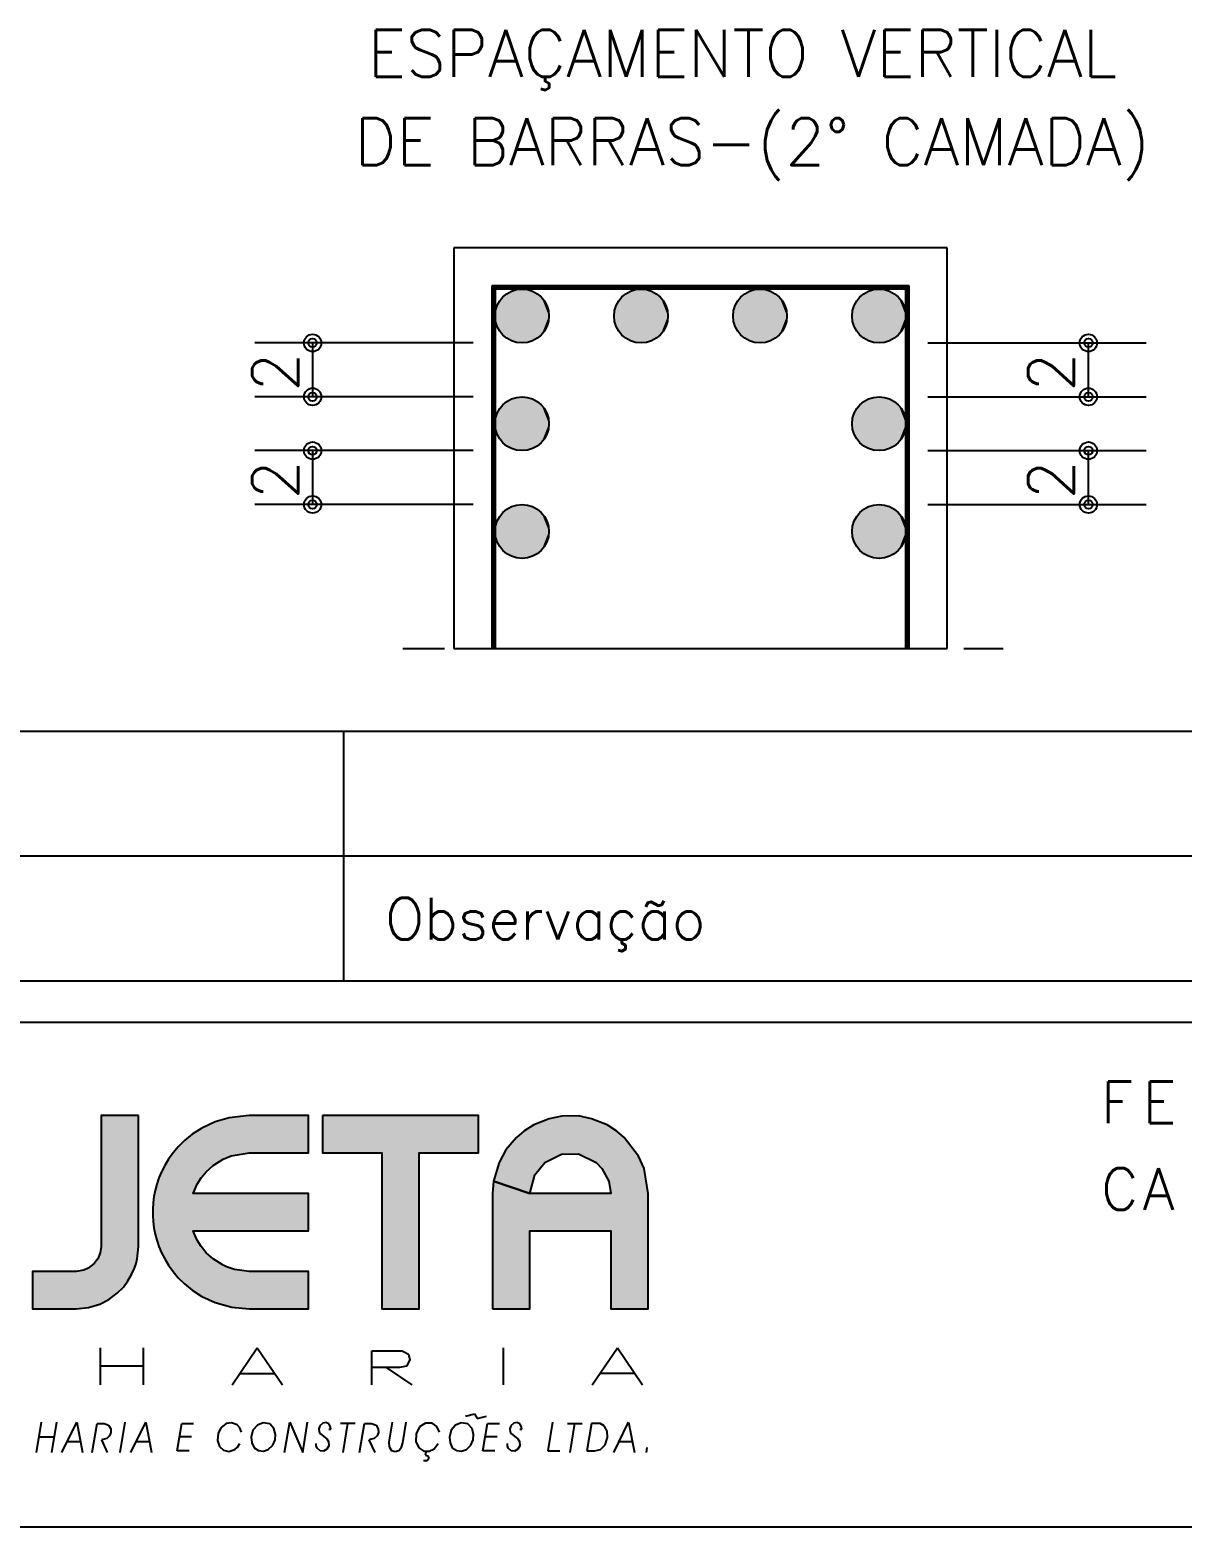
# Model space of a CAD drawing. Extents: x 0 to 84.1, y 0 to 59.4.
# Drawn here: x 70.6 to 76.15, y 7.38 to 14.58 of the extents above; entities that cross this region are included whole.
import ezdxf

# ---------------------------------------------------------------- set-up
doc = ezdxf.new("R2010")
doc.units = 0
doc.linetypes.add('ESTILO_TQS_0002', pattern=[0.3, 0.2, -0.1])
for name, color, linetype in [('1', 1, 'CONTINUOUS'), ('10', 10, 'CONTINUOUS'), ('2', 2, 'CONTINUOUS'), ('23', 7, 'CONTINUOUS'), ('26', 3, 'CONTINUOUS'), ('27', 4, 'CONTINUOUS'), ('3', 3, 'CONTINUOUS'), ('9', 9, 'CONTINUOUS')]:
    doc.layers.add(name, color=color, linetype=linetype)
doc.styles.get("Standard").update_dxf_attribs({"font": 'ROMANS.SHX'})

msp = doc.modelspace()

# ---------------------------------------------------------------- linework, layer by layer
at = {"layer": '1', "linetype": 'ESTILO_TQS_0002'}
msp.add_line((72.396273, 11.607914), (75.285236, 11.607914), dxfattribs=at)
at = {"layer": '10', "linetype": 'CONTINUOUS'}
for p, q in [((70.939462, 8.242729), (70.939462, 8.064804)), ((71.145288, 8.242729), (71.145288, 8.064804)), ((71.573877, 8.064804), (71.695474, 8.242729)), ((71.695474, 8.242729), (71.815881, 8.064804)), ((72.246118, 8.064804), (72.246118, 8.227905)), ((72.246118, 8.227905), (72.393198, 8.227905)), ((72.393198, 8.227905), (72.423273, 8.211121)), ((72.879312, 8.242729), (72.879312, 8.064804)), ((73.307291, 8.064804), (73.428888, 8.242729)), ((73.428888, 8.242729), (73.549295, 8.064804)), ((70.939462, 8.156147), (71.145288, 8.156147)), ((72.378961, 8.147253), (72.251062, 8.147253)), ((72.440652, 8.064804), (72.317651, 8.147253)), ((72.414224, 8.154379), (72.378961, 8.147253)), ((72.428796, 8.184118), (72.414224, 8.154379)), ((72.423273, 8.211121), (72.428796, 8.184118)), ((71.61236, 8.118773), (71.77572, 8.118773)), ((73.509149, 8.118773), (73.345758, 8.118773))]:
    msp.add_line(p, q, dxfattribs=at)
at = {"layer": '2', "linetype": 'CONTINUOUS'}
for p, q in [((74.833199, 13.352846), (72.823821, 13.352846)), ((72.823821, 13.352846), (72.823821, 11.607914)), ((74.831199, 13.350846), (72.825821, 13.350846)), ((72.825821, 13.350846), (72.825821, 11.607914)), ((74.829199, 13.348846), (72.827821, 13.348846)), ((72.827821, 13.348846), (72.827821, 11.607914)), ((74.827199, 13.346846), (72.829821, 13.346846)), ((72.829821, 13.346846), (72.829821, 11.607914)), ((74.825199, 13.344846), (72.831821, 13.344846)), ((72.831821, 13.344846), (72.831821, 11.607914)), ((74.823199, 13.342846), (72.833821, 13.342846)), ((72.833821, 13.342846), (72.833821, 11.607914)), ((74.821199, 13.340846), (72.835821, 13.340846)), ((72.835821, 13.340846), (72.835821, 11.607914)), ((74.819199, 13.338846), (72.837821, 13.338846)), ((72.837821, 13.338846), (72.837821, 11.607914)), ((74.817199, 13.336846), (72.839821, 13.336846)), ((72.839821, 13.336846), (72.839821, 11.607914)), ((74.817199, 11.607914), (74.817199, 13.336846)), ((74.819199, 11.607914), (74.819199, 13.338846)), ((74.821199, 11.607914), (74.821199, 13.340846)), ((74.823199, 11.607914), (74.823199, 13.342846)), ((74.825199, 11.607914), (74.825199, 13.344846)), ((74.827199, 11.607914), (74.827199, 13.346846)), ((74.829199, 11.607914), (74.829199, 13.348846)), ((74.831199, 11.607914), (74.831199, 13.350846)), ((74.833199, 11.607914), (74.833199, 13.352846)), ((83.1, 11.207914), (65.6, 11.207907)), ((72.11001, 11.207907), (72.11001, 10.007925)), ((83.1, 10.607908), (65.6, 10.607901)), ((65.6, 10.007925), (83.1, 10.007933)), ((83.1, 9.80792), (65.6, 9.807913)), ((72.697412, 7.913298), (72.741357, 7.924586)), ((72.741357, 7.924586), (72.754205, 7.902008)), ((70.655161, 7.885386), (70.630273, 7.739439)), ((70.728754, 7.885386), (70.704401, 7.739439)), ((70.754861, 7.739439), (70.826044, 7.885386)), ((70.826044, 7.885386), (70.853937, 7.739439)), ((70.900842, 7.739439), (70.924554, 7.878849)), ((70.924554, 7.878849), (70.957773, 7.878848)), ((70.957773, 7.878848), (70.97973, 7.870507)), ((70.97973, 7.870507), (70.990579, 7.852134)), ((70.990579, 7.852134), (70.991006, 7.834963)), ((71.03483, 7.739439), (71.059763, 7.885386)), ((71.087045, 7.739439), (71.158228, 7.885386)), ((71.158228, 7.885386), (71.186121, 7.739439)), ((71.308862, 7.745975), (71.331415, 7.878849)), ((71.331415, 7.878849), (71.388513, 7.878849)), ((71.519601, 7.857437), (71.506982, 7.829712)), ((71.545282, 7.877964), (71.519601, 7.857437)), ((71.571909, 7.882231), (71.545282, 7.877964)), ((71.59852, 7.871848), (71.571909, 7.882231)), ((71.611658, 7.856776), (71.59852, 7.871848)), ((71.618539, 7.836735), (71.611658, 7.856776)), ((71.69613, 7.870341), (71.674249, 7.845683)), ((71.723352, 7.881545), (71.69613, 7.870341)), ((71.754999, 7.876151), (71.723352, 7.881545)), ((71.775537, 7.854538), (71.754999, 7.876151)), ((71.782648, 7.824997), (71.775537, 7.854538)), ((71.826135, 7.739439), (71.851633, 7.885386)), ((71.851633, 7.885386), (71.913934, 7.739439)), ((71.913934, 7.739439), (71.937631, 7.885386)), ((71.996881, 7.86754), (71.991357, 7.85305)), ((71.991357, 7.85305), (71.992944, 7.838057)), ((72.009988, 7.879545), (71.996881, 7.86754)), ((72.025659, 7.882915), (72.009988, 7.879545)), ((72.038934, 7.87705), (72.025659, 7.882915)), ((72.048151, 7.8621), (72.038934, 7.87705)), ((72.049188, 7.850203), (72.048151, 7.8621)), ((72.165979, 7.878849), (72.095422, 7.878849)), ((72.107858, 7.739439), (72.130884, 7.878849)), ((72.187982, 7.739439), (72.211694, 7.878849)), ((72.211694, 7.878849), (72.244913, 7.878848)), ((72.244913, 7.878848), (72.26687, 7.870507)), ((72.26687, 7.870507), (72.277719, 7.852134)), ((72.277719, 7.852134), (72.278146, 7.834963)), ((72.344568, 7.885386), (72.328577, 7.788088)), ((72.395593, 7.78573), (72.412164, 7.885386)), ((72.476648, 7.861714), (72.460672, 7.829308)), ((72.505487, 7.879987), (72.476648, 7.861714)), ((72.537271, 7.87981), (72.505487, 7.879987)), ((72.560205, 7.864037), (72.537271, 7.87981)), ((72.572321, 7.836735), (72.560205, 7.864037)), ((72.649927, 7.870341), (72.628046, 7.845683)), ((72.677148, 7.881545), (72.649927, 7.870341)), ((72.708795, 7.876151), (72.677148, 7.881545)), ((72.729318, 7.854538), (72.708795, 7.876151)), ((72.736444, 7.824997), (72.729318, 7.854538)), ((72.754205, 7.902008), (72.798151, 7.913298)), ((72.781122, 7.745975), (72.803674, 7.878849)), ((72.803674, 7.878849), (72.860773, 7.878849)), ((72.916315, 7.86754), (72.910776, 7.85305)), ((72.910776, 7.85305), (72.912378, 7.838057)), ((72.929407, 7.879545), (72.916315, 7.86754)), ((72.945093, 7.882915), (72.929407, 7.879545)), ((72.958368, 7.87705), (72.945093, 7.882915)), ((72.967584, 7.8621), (72.958368, 7.87705)), ((72.968622, 7.850203), (72.967584, 7.8621)), ((73.116296, 7.885386), (73.093134, 7.745975)), ((73.188043, 7.878849), (73.258646, 7.878849)), ((73.200525, 7.739439), (73.223505, 7.878849)), ((73.30372, 7.878849), (73.282083, 7.745975)), ((73.345911, 7.877593), (73.30372, 7.878849)), ((73.365533, 7.866836), (73.345911, 7.877593)), ((73.379282, 7.841198), (73.365533, 7.866836)), ((73.411081, 7.739439), (73.482263, 7.885386)), ((73.482263, 7.885386), (73.510156, 7.739439)), ((70.642923, 7.813601), (70.716776, 7.813601)), ((70.780603, 7.792242), (70.843835, 7.792242)), ((70.971109, 7.805533), (70.945306, 7.799362)), ((70.945306, 7.799362), (70.973169, 7.739439)), ((70.984735, 7.818192), (70.971109, 7.805533)), ((70.991006, 7.834963), (70.984735, 7.818192)), ((71.112787, 7.792242), (71.176019, 7.792242)), ((71.377893, 7.813601), (71.320337, 7.813601)), ((71.506982, 7.829712), (71.504099, 7.795721)), ((71.504099, 7.795721), (71.513544, 7.767374)), ((71.600687, 7.764754), (71.611444, 7.782156)), ((71.674249, 7.845683), (71.666284, 7.812784)), ((71.666284, 7.812784), (71.669016, 7.785295)), ((71.669016, 7.785295), (71.67962, 7.761428)), ((71.769861, 7.773729), (71.780695, 7.800375)), ((71.780695, 7.800375), (71.782648, 7.824997)), ((71.97941, 7.77089), (71.97941, 7.782156)), ((71.992944, 7.838057), (72.000085, 7.828539)), ((72.000085, 7.828539), (72.02955, 7.805228)), ((72.02955, 7.805228), (72.037988, 7.792135)), ((72.037988, 7.792135), (72.039392, 7.770979)), ((72.039026, 7.850203), (72.049188, 7.850203)), ((72.258249, 7.805533), (72.232446, 7.799362)), ((72.232446, 7.799362), (72.260309, 7.739439)), ((72.271875, 7.818192), (72.258249, 7.805533)), ((72.278146, 7.834963), (72.271875, 7.818192)), ((72.328577, 7.788088), (72.329233, 7.76675)), ((72.389078, 7.764779), (72.395593, 7.78573)), ((72.460672, 7.829308), (72.458704, 7.791168)), ((72.458704, 7.791168), (72.471994, 7.761367)), ((72.545969, 7.756706), (72.56524, 7.782156)), ((72.628046, 7.845683), (72.620065, 7.812784)), ((72.620065, 7.812784), (72.622797, 7.785295)), ((72.622797, 7.785295), (72.633417, 7.761428)), ((72.723657, 7.773729), (72.734491, 7.800375)), ((72.734491, 7.800375), (72.736444, 7.824997)), ((72.850153, 7.813601), (72.792596, 7.813601)), ((72.898828, 7.77089), (72.898828, 7.782156)), ((72.912378, 7.838057), (72.919519, 7.828539)), ((72.919519, 7.828539), (72.948969, 7.805228)), ((72.948969, 7.805228), (72.957422, 7.792135)), ((72.957422, 7.792135), (72.958826, 7.770979)), ((72.958459, 7.850203), (72.968622, 7.850203)), ((73.369989, 7.776038), (73.380869, 7.810389)), ((73.380869, 7.810389), (73.379282, 7.841198)), ((73.436823, 7.792242), (73.500055, 7.792242)), ((71.367014, 7.745975), (71.308862, 7.745975)), ((71.513544, 7.767374), (71.533014, 7.749891)), ((71.533014, 7.749891), (71.558389, 7.743855)), ((71.558389, 7.743855), (71.586481, 7.752738)), ((71.586481, 7.752738), (71.600687, 7.764754)), ((71.67962, 7.761428), (71.701578, 7.747917)), ((71.701578, 7.747917), (71.724405, 7.745502)), ((71.724405, 7.745502), (71.748407, 7.752984)), ((71.748407, 7.752984), (71.769861, 7.773729)), ((71.983698, 7.759082), (71.97941, 7.77089)), ((71.997812, 7.746802), (71.983698, 7.759082)), ((72.013589, 7.744856), (71.997812, 7.746802)), ((72.030542, 7.754113), (72.013589, 7.744856)), ((72.039392, 7.770979), (72.030542, 7.754113)), ((72.329233, 7.76675), (72.341058, 7.748955)), ((72.341058, 7.748955), (72.358362, 7.744191)), ((72.358362, 7.744191), (72.375833, 7.748332)), ((72.375833, 7.748332), (72.389078, 7.764779)), ((72.471994, 7.761367), (72.496454, 7.745881)), ((72.496454, 7.745881), (72.52276, 7.74542)), ((72.508508, 7.74567), (72.5039, 7.72522)), ((72.5039, 7.72522), (72.516702, 7.722042)), ((72.52157, 7.710236), (72.512811, 7.69791)), ((72.516702, 7.722042), (72.52157, 7.710236)), ((72.52276, 7.74542), (72.545969, 7.756706)), ((72.633417, 7.761428), (72.655359, 7.747917)), ((72.655359, 7.747917), (72.678186, 7.745502)), ((72.678186, 7.745502), (72.702203, 7.752984)), ((72.702203, 7.752984), (72.723657, 7.773729)), ((72.839273, 7.745975), (72.781122, 7.745975)), ((72.903131, 7.759082), (72.898828, 7.77089)), ((72.91723, 7.746802), (72.903131, 7.759082)), ((72.933008, 7.744856), (72.91723, 7.746802)), ((72.94996, 7.754113), (72.933008, 7.744856)), ((72.958826, 7.770979), (72.94996, 7.754113)), ((73.093134, 7.745975), (73.15127, 7.745975)), ((73.282083, 7.745975), (73.318536, 7.745975)), ((73.318536, 7.745975), (73.34707, 7.753283)), ((73.34707, 7.753283), (73.369989, 7.776038)), ((73.570642, 7.763155), (73.567087, 7.739439)), ((72.512811, 7.69791), (72.495599, 7.69791)), ((83.1, 7.379951), (65.6, 7.379943))]:
    msp.add_line(p, q, dxfattribs=at)
at = {"layer": '23', "linetype": 'CONTINUOUS'}
for p, q in [((72.733941, 13.077691), (71.68355, 13.077691)), ((71.96155, 13.077691), (71.96155, 12.818535)), ((74.923079, 13.077691), (75.97347, 13.077691)), ((75.69547, 12.818535), (75.69547, 13.077691)), ((72.733941, 12.818535), (71.68355, 12.818535)), ((74.923079, 12.818535), (75.97347, 12.818535)), ((72.733941, 12.55938), (71.68355, 12.55938)), ((71.96155, 12.55938), (71.96155, 12.300224)), ((74.923079, 12.55938), (75.97347, 12.55938)), ((75.69547, 12.300224), (75.69547, 12.55938)), ((72.733941, 12.300224), (71.68355, 12.300224)), ((74.923079, 12.300224), (75.97347, 12.300224))]:
    msp.add_line(p, q, dxfattribs=at)
for centre, radius in [((71.96155, 13.077691), 0.041625), ((75.69547, 13.077691), 0.041625), ((71.96155, 13.077691), 0.02075), ((75.69547, 13.077691), 0.02075), ((71.96155, 12.818535), 0.041625), ((71.96155, 12.818535), 0.041625), ((71.96155, 12.818535), 0.02075), ((71.96155, 12.818535), 0.02075), ((75.69547, 12.818535), 0.041625), ((75.69547, 12.818535), 0.041625), ((75.69547, 12.818535), 0.02075), ((75.69547, 12.818535), 0.02075), ((71.96155, 12.55938), 0.041625), ((71.96155, 12.55938), 0.041625), ((71.96155, 12.55938), 0.02075), ((71.96155, 12.55938), 0.02075), ((75.69547, 12.55938), 0.041625), ((75.69547, 12.55938), 0.041625), ((75.69547, 12.55938), 0.02075), ((75.69547, 12.55938), 0.02075), ((71.96155, 12.300224), 0.041625), ((71.96155, 12.300224), 0.041625), ((71.96155, 12.300224), 0.02075), ((71.96155, 12.300224), 0.02075), ((75.69547, 12.300224), 0.041625), ((75.69547, 12.300224), 0.041625), ((75.69547, 12.300224), 0.02075), ((75.69547, 12.300224), 0.02075)]:
    msp.add_circle(centre, radius, dxfattribs=at)
at = {"layer": '27', "linetype": 'CONTINUOUS'}
for p, q in [((75.01587, 13.535526), (72.64115, 13.535526)), ((72.64115, 13.535526), (72.64115, 11.607914)), ((75.01587, 11.607914), (75.01587, 13.535526)), ((72.64115, 11.607914), (75.01587, 11.607914))]:
    msp.add_line(p, q, dxfattribs=at)
at = {"layer": '3', "linetype": 'CONTINUOUS'}
for centre in [(72.969398, 13.207268), (73.542139, 13.207268), (74.11488, 13.207268), (74.687622, 13.207268), (72.969398, 12.688958), (74.687622, 12.688958), (72.969398, 12.170647), (74.687622, 12.170647)]:
    msp.add_circle(centre, 0.129578, dxfattribs=at)
for points in [[(73.098976, 13.207268), (72.945118, 13.334551), (72.914227, 13.324514)], [(73.098976, 13.207268), (72.977535, 13.33659), (72.945118, 13.334551)], [(73.098976, 13.207268), (73.00944, 13.330504), (72.977535, 13.33659)], [(73.098976, 13.207268), (73.03883, 13.316674), (73.00944, 13.330504)], [(73.671717, 13.207268), (73.517859, 13.334551), (73.486968, 13.324514)], [(73.671717, 13.207268), (73.550276, 13.33659), (73.517859, 13.334551)], [(73.671717, 13.207268), (73.582181, 13.330504), (73.550276, 13.33659)], [(73.671717, 13.207268), (73.611571, 13.316674), (73.582181, 13.330504)], [(74.244458, 13.207268), (74.0906, 13.334551), (74.059709, 13.324514)], [(74.244458, 13.207268), (74.123017, 13.33659), (74.0906, 13.334551)], [(74.244458, 13.207268), (74.154922, 13.330504), (74.123017, 13.33659)], [(74.244458, 13.207268), (74.184312, 13.316674), (74.154922, 13.330504)], [(74.817199, 13.207268), (74.663341, 13.334551), (74.63245, 13.324514)], [(74.817199, 13.207268), (74.695758, 13.33659), (74.663341, 13.334551)], [(74.817199, 13.207268), (74.727663, 13.330504), (74.695758, 13.33659)], [(74.817199, 13.207268), (74.757053, 13.316674), (74.727663, 13.330504)], [(73.098976, 13.207268), (72.84892, 13.254969), (72.840842, 13.223509)], [(73.098976, 13.207268), (72.864568, 13.283432), (72.84892, 13.254969)], [(73.098976, 13.207268), (72.886802, 13.30711), (72.864568, 13.283432)], [(73.098976, 13.207268), (72.914227, 13.324514), (72.886802, 13.30711)], [(73.098976, 13.207268), (73.063856, 13.29597), (73.03883, 13.316674)], [(73.098976, 13.207268), (73.082948, 13.269693), (73.063856, 13.29597)], [(73.098976, 13.207268), (73.094905, 13.239493), (73.082948, 13.269693)], [(73.671717, 13.207268), (73.421661, 13.254969), (73.413584, 13.223509)], [(73.671717, 13.207268), (73.437309, 13.283432), (73.421661, 13.254969)], [(73.671717, 13.207268), (73.459544, 13.30711), (73.437309, 13.283432)], [(73.671717, 13.207268), (73.486968, 13.324514), (73.459544, 13.30711)], [(73.671717, 13.207268), (73.636598, 13.29597), (73.611571, 13.316674)], [(73.671717, 13.207268), (73.655689, 13.269693), (73.636598, 13.29597)], [(73.671717, 13.207268), (73.667646, 13.239493), (73.655689, 13.269693)], [(74.244458, 13.207268), (73.994402, 13.254969), (73.986325, 13.223509)], [(74.244458, 13.207268), (74.01005, 13.283432), (73.994402, 13.254969)], [(74.244458, 13.207268), (74.032285, 13.30711), (74.01005, 13.283432)], [(74.244458, 13.207268), (74.059709, 13.324514), (74.032285, 13.30711)], [(74.244458, 13.207268), (74.209339, 13.29597), (74.184312, 13.316674)], [(74.244458, 13.207268), (74.22843, 13.269693), (74.209339, 13.29597)], [(74.244458, 13.207268), (74.240387, 13.239493), (74.22843, 13.269693)], [(74.817199, 13.207268), (74.567143, 13.254969), (74.559066, 13.223509)], [(74.817199, 13.207268), (74.582791, 13.283432), (74.567143, 13.254969)], [(74.817199, 13.207268), (74.605026, 13.30711), (74.582791, 13.283432)], [(74.817199, 13.207268), (74.63245, 13.324514), (74.605026, 13.30711)], [(74.817199, 13.207268), (74.78208, 13.29597), (74.757053, 13.316674)], [(74.817199, 13.207268), (74.801171, 13.269693), (74.78208, 13.29597)], [(74.817199, 13.207268), (74.813128, 13.239493), (74.801171, 13.269693)], [(73.098976, 13.207268), (72.840842, 13.223509), (72.840842, 13.191028)], [(73.098976, 13.207268), (72.840842, 13.191028), (72.84892, 13.159568)], [(73.098976, 13.207268), (72.84892, 13.159568), (72.864568, 13.131104)], [(73.098976, 13.207268), (72.864568, 13.131104), (72.886802, 13.107427)], [(73.098976, 13.207268), (72.886802, 13.107427), (72.914227, 13.090023)], [(73.098976, 13.207268), (72.914227, 13.090023), (72.945118, 13.079986)], [(73.098976, 13.207268), (72.945118, 13.079986), (72.977535, 13.077946)], [(73.098976, 13.207268), (72.977535, 13.077946), (73.00944, 13.084033)], [(73.098976, 13.207268), (73.00944, 13.084033), (73.03883, 13.097862)], [(73.098976, 13.207268), (73.03883, 13.097862), (73.063856, 13.118566)], [(73.098976, 13.207268), (73.063856, 13.118566), (73.082948, 13.144844)], [(73.098976, 13.207268), (73.082948, 13.144844), (73.094905, 13.175044)], [(73.098976, 13.207268), (73.094905, 13.175044), (73.098976, 13.207268)], [(73.671717, 13.207268), (73.413584, 13.223509), (73.413584, 13.191028)], [(73.671717, 13.207268), (73.413584, 13.191028), (73.421661, 13.159568)], [(73.671717, 13.207268), (73.421661, 13.159568), (73.437309, 13.131104)], [(73.671717, 13.207268), (73.437309, 13.131104), (73.459544, 13.107427)], [(73.671717, 13.207268), (73.459544, 13.107427), (73.486968, 13.090023)], [(73.671717, 13.207268), (73.486968, 13.090023), (73.517859, 13.079986)], [(73.671717, 13.207268), (73.517859, 13.079986), (73.550276, 13.077946)], [(73.671717, 13.207268), (73.550276, 13.077946), (73.582181, 13.084033)], [(73.671717, 13.207268), (73.582181, 13.084033), (73.611571, 13.097862)], [(73.671717, 13.207268), (73.611571, 13.097862), (73.636598, 13.118566)], [(73.671717, 13.207268), (73.636598, 13.118566), (73.655689, 13.144844)], [(73.671717, 13.207268), (73.655689, 13.144844), (73.667646, 13.175044)], [(73.671717, 13.207268), (73.667646, 13.175044), (73.671717, 13.207268)], [(74.244458, 13.207268), (73.986325, 13.223509), (73.986325, 13.191028)], [(74.244458, 13.207268), (73.986325, 13.191028), (73.994402, 13.159568)], [(74.244458, 13.207268), (73.994402, 13.159568), (74.01005, 13.131104)], [(74.244458, 13.207268), (74.01005, 13.131104), (74.032285, 13.107427)], [(74.244458, 13.207268), (74.032285, 13.107427), (74.059709, 13.090023)], [(74.244458, 13.207268), (74.059709, 13.090023), (74.0906, 13.079986)], [(74.244458, 13.207268), (74.0906, 13.079986), (74.123017, 13.077946)], [(74.244458, 13.207268), (74.123017, 13.077946), (74.154922, 13.084033)], [(74.244458, 13.207268), (74.154922, 13.084033), (74.184312, 13.097862)], [(74.244458, 13.207268), (74.184312, 13.097862), (74.209339, 13.118566)], [(74.244458, 13.207268), (74.209339, 13.118566), (74.22843, 13.144844)], [(74.244458, 13.207268), (74.22843, 13.144844), (74.240387, 13.175044)], [(74.244458, 13.207268), (74.240387, 13.175044), (74.244458, 13.207268)], [(74.817199, 13.207268), (74.559066, 13.223509), (74.559066, 13.191028)], [(74.817199, 13.207268), (74.559066, 13.191028), (74.567143, 13.159568)], [(74.817199, 13.207268), (74.567143, 13.159568), (74.582791, 13.131104)], [(74.817199, 13.207268), (74.582791, 13.131104), (74.605026, 13.107427)], [(74.817199, 13.207268), (74.605026, 13.107427), (74.63245, 13.090023)], [(74.817199, 13.207268), (74.63245, 13.090023), (74.663341, 13.079986)], [(74.817199, 13.207268), (74.663341, 13.079986), (74.695758, 13.077946)], [(74.817199, 13.207268), (74.695758, 13.077946), (74.727663, 13.084033)], [(74.817199, 13.207268), (74.727663, 13.084033), (74.757053, 13.097862)], [(74.817199, 13.207268), (74.757053, 13.097862), (74.78208, 13.118566)], [(74.817199, 13.207268), (74.78208, 13.118566), (74.801171, 13.144844)], [(74.817199, 13.207268), (74.801171, 13.144844), (74.813128, 13.175044)], [(74.817199, 13.207268), (74.813128, 13.175044), (74.817199, 13.207268)], [(73.098976, 12.688958), (72.864568, 12.765121), (72.84892, 12.736658)], [(73.098976, 12.688958), (72.886802, 12.788799), (72.864568, 12.765121)], [(73.098976, 12.688958), (72.914227, 12.806203), (72.886802, 12.788799)], [(73.098976, 12.688958), (72.945118, 12.81624), (72.914227, 12.806203)], [(73.098976, 12.688958), (72.977535, 12.81828), (72.945118, 12.81624)], [(73.098976, 12.688958), (73.00944, 12.812193), (72.977535, 12.81828)], [(73.098976, 12.688958), (73.03883, 12.798364), (73.00944, 12.812193)], [(73.098976, 12.688958), (73.063856, 12.77766), (73.03883, 12.798364)], [(73.098976, 12.688958), (73.082948, 12.751382), (73.063856, 12.77766)], [(73.098976, 12.688958), (73.094905, 12.721182), (73.082948, 12.751382)], [(74.817199, 12.688958), (74.582791, 12.765121), (74.567143, 12.736658)], [(74.817199, 12.688958), (74.605026, 12.788799), (74.582791, 12.765121)], [(74.817199, 12.688958), (74.63245, 12.806203), (74.605026, 12.788799)], [(74.817199, 12.688958), (74.663341, 12.81624), (74.63245, 12.806203)], [(74.817199, 12.688958), (74.695758, 12.81828), (74.663341, 12.81624)], [(74.817199, 12.688958), (74.727663, 12.812193), (74.695758, 12.81828)], [(74.817199, 12.688958), (74.757053, 12.798364), (74.727663, 12.812193)], [(74.817199, 12.688958), (74.78208, 12.77766), (74.757053, 12.798364)], [(74.817199, 12.688958), (74.801171, 12.751382), (74.78208, 12.77766)], [(74.817199, 12.688958), (74.813128, 12.721182), (74.801171, 12.751382)], [(73.098976, 12.688958), (72.84892, 12.736658), (72.840842, 12.705198)], [(73.098976, 12.688958), (72.840842, 12.705198), (72.840842, 12.672717)], [(73.098976, 12.688958), (72.840842, 12.672717), (72.84892, 12.641257)], [(73.098976, 12.688958), (72.84892, 12.641257), (72.864568, 12.612794)], [(73.098976, 12.688958), (72.864568, 12.612794), (72.886802, 12.589116)], [(73.098976, 12.688958), (72.886802, 12.589116), (72.914227, 12.571712)], [(73.098976, 12.688958), (72.914227, 12.571712), (72.945118, 12.561675)], [(73.098976, 12.688958), (72.945118, 12.561675), (72.977535, 12.559636)], [(73.098976, 12.688958), (72.977535, 12.559636), (73.00944, 12.565722)], [(73.098976, 12.688958), (73.00944, 12.565722), (73.03883, 12.579551)], [(73.098976, 12.688958), (73.03883, 12.579551), (73.063856, 12.600255)], [(73.098976, 12.688958), (73.063856, 12.600255), (73.082948, 12.626533)], [(73.098976, 12.688958), (73.082948, 12.626533), (73.094905, 12.656733)], [(73.098976, 12.688958), (73.094905, 12.656733), (73.098976, 12.688958)], [(74.817199, 12.688958), (74.567143, 12.736658), (74.559066, 12.705198)], [(74.817199, 12.688958), (74.559066, 12.705198), (74.559066, 12.672717)], [(74.817199, 12.688958), (74.559066, 12.672717), (74.567143, 12.641257)], [(74.817199, 12.688958), (74.567143, 12.641257), (74.582791, 12.612794)], [(74.817199, 12.688958), (74.582791, 12.612794), (74.605026, 12.589116)], [(74.817199, 12.688958), (74.605026, 12.589116), (74.63245, 12.571712)], [(74.817199, 12.688958), (74.63245, 12.571712), (74.663341, 12.561675)], [(74.817199, 12.688958), (74.663341, 12.561675), (74.695758, 12.559636)], [(74.817199, 12.688958), (74.695758, 12.559636), (74.727663, 12.565722)], [(74.817199, 12.688958), (74.727663, 12.565722), (74.757053, 12.579551)], [(74.817199, 12.688958), (74.757053, 12.579551), (74.78208, 12.600255)], [(74.817199, 12.688958), (74.78208, 12.600255), (74.801171, 12.626533)], [(74.817199, 12.688958), (74.801171, 12.626533), (74.813128, 12.656733)], [(74.817199, 12.688958), (74.813128, 12.656733), (74.817199, 12.688958)], [(73.098976, 12.170647), (72.864568, 12.246811), (72.84892, 12.218347)], [(73.098976, 12.170647), (72.886802, 12.270488), (72.864568, 12.246811)], [(73.098976, 12.170647), (72.914227, 12.287892), (72.886802, 12.270488)], [(73.098976, 12.170647), (72.945118, 12.297929), (72.914227, 12.287892)], [(73.098976, 12.170647), (72.977535, 12.299969), (72.945118, 12.297929)], [(73.098976, 12.170647), (73.00944, 12.293882), (72.977535, 12.299969)], [(73.098976, 12.170647), (73.03883, 12.280053), (73.00944, 12.293882)], [(73.098976, 12.170647), (73.063856, 12.259349), (73.03883, 12.280053)], [(73.098976, 12.170647), (73.082948, 12.233071), (73.063856, 12.259349)], [(74.817199, 12.170647), (74.582791, 12.246811), (74.567143, 12.218347)], [(74.817199, 12.170647), (74.605026, 12.270488), (74.582791, 12.246811)], [(74.817199, 12.170647), (74.63245, 12.287892), (74.605026, 12.270488)], [(74.817199, 12.170647), (74.663341, 12.297929), (74.63245, 12.287892)], [(74.817199, 12.170647), (74.695758, 12.299969), (74.663341, 12.297929)], [(74.817199, 12.170647), (74.727663, 12.293882), (74.695758, 12.299969)], [(74.817199, 12.170647), (74.757053, 12.280053), (74.727663, 12.293882)], [(74.817199, 12.170647), (74.78208, 12.259349), (74.757053, 12.280053)], [(74.817199, 12.170647), (74.801171, 12.233071), (74.78208, 12.259349)], [(73.098976, 12.170647), (72.84892, 12.218347), (72.840842, 12.186887)], [(73.098976, 12.170647), (72.840842, 12.186887), (72.840842, 12.154406)], [(73.098976, 12.170647), (73.094905, 12.202871), (73.082948, 12.233071)], [(74.817199, 12.170647), (74.567143, 12.218347), (74.559066, 12.186887)], [(74.817199, 12.170647), (74.559066, 12.186887), (74.559066, 12.154406)], [(74.817199, 12.170647), (74.813128, 12.202871), (74.801171, 12.233071)], [(73.098976, 12.170647), (72.840842, 12.154406), (72.84892, 12.122946)], [(73.098976, 12.170647), (72.84892, 12.122946), (72.864568, 12.094483)], [(73.098976, 12.170647), (72.864568, 12.094483), (72.886802, 12.070805)], [(73.098976, 12.170647), (72.886802, 12.070805), (72.914227, 12.053401)], [(73.098976, 12.170647), (72.914227, 12.053401), (72.945118, 12.043364)], [(73.098976, 12.170647), (72.945118, 12.043364), (72.977535, 12.041325)], [(73.098976, 12.170647), (72.977535, 12.041325), (73.00944, 12.047411)], [(73.098976, 12.170647), (73.00944, 12.047411), (73.03883, 12.061241)], [(73.098976, 12.170647), (73.03883, 12.061241), (73.063856, 12.081945)], [(73.098976, 12.170647), (73.063856, 12.081945), (73.082948, 12.108222)], [(73.098976, 12.170647), (73.082948, 12.108222), (73.094905, 12.138422)], [(73.098976, 12.170647), (73.094905, 12.138422), (73.098976, 12.170647)], [(74.817199, 12.170647), (74.559066, 12.154406), (74.567143, 12.122946)], [(74.817199, 12.170647), (74.567143, 12.122946), (74.582791, 12.094483)], [(74.817199, 12.170647), (74.582791, 12.094483), (74.605026, 12.070805)], [(74.817199, 12.170647), (74.605026, 12.070805), (74.63245, 12.053401)], [(74.817199, 12.170647), (74.63245, 12.053401), (74.663341, 12.043364)], [(74.817199, 12.170647), (74.663341, 12.043364), (74.695758, 12.041325)], [(74.817199, 12.170647), (74.695758, 12.041325), (74.727663, 12.047411)], [(74.817199, 12.170647), (74.727663, 12.047411), (74.757053, 12.061241)], [(74.817199, 12.170647), (74.757053, 12.061241), (74.78208, 12.081945)], [(74.817199, 12.170647), (74.78208, 12.081945), (74.801171, 12.108222)], [(74.817199, 12.170647), (74.801171, 12.108222), (74.813128, 12.138422)], [(74.817199, 12.170647), (74.813128, 12.138422), (74.817199, 12.170647)]]:
    msp.add_solid(points, dxfattribs=at)
at = {"layer": '9', "linetype": 'CONTINUOUS'}
for points in [[(71.123285, 9.359877), (70.943277, 9.359877), (70.943277, 8.729876), (70.939462, 8.699877), (70.927194, 8.669876), (70.910425, 8.647376), (70.881372, 8.624876), (70.8603, 8.61573), (70.823282, 8.609877), (70.613275, 8.609877), (70.613275, 8.429876), (70.823267, 8.429875), (70.88363, 8.43601), (70.937265, 8.452376), (70.980142, 8.474876), (71.020929, 8.504877), (71.050928, 8.534876), (71.07258, 8.564877), (71.090082, 8.594877), (71.104074, 8.624876), (71.111719, 8.647376), (71.116602, 8.669876), (71.12066, 8.699877), (71.123285, 8.729876), (71.123285, 9.359877)], [(71.656274, 8.429876), (71.941278, 8.429876), (71.941278, 8.609877), (71.655939, 8.609877), (71.586252, 8.618611), (71.547342, 8.631516), (71.531534, 8.639875), (71.482965, 8.669876), (71.449976, 8.699877), (71.425119, 8.729876), (71.40545, 8.759876), (71.392389, 8.789877), (71.385858, 8.804874), (71.941278, 8.804874), (71.941278, 8.984877), (71.385858, 8.984877), (71.392389, 8.999876), (71.40545, 9.029877), (71.425119, 9.059875), (71.44996, 9.089876), (71.482965, 9.119877), (71.531534, 9.149876), (71.56936, 9.166302), (71.656274, 9.179876), (71.941278, 9.179874), (71.941278, 9.359877), (71.656274, 9.359877), (71.560052, 9.34981), (71.49209, 9.329876), (71.429041, 9.299875), (71.382318, 9.269876), (71.344873, 9.239876), (71.314859, 9.209875), (71.289911, 9.179876), (71.26806, 9.149876), (71.249918, 9.119877), (71.23504, 9.089876), (71.221536, 9.059875), (71.212183, 9.029877), (71.203638, 8.999876), (71.198145, 8.969875), (71.193994, 8.939877), (71.192178, 8.909876), (71.192178, 8.879875), (71.193994, 8.849876), (71.198145, 8.819876), (71.203638, 8.789877), (71.212183, 8.759876), (71.221536, 8.729876), (71.23504, 8.699877), (71.249918, 8.669876), (71.26806, 8.639875), (71.289911, 8.609877), (71.314859, 8.579876), (71.344873, 8.549875), (71.382318, 8.519876), (71.429041, 8.489876), (71.49209, 8.459877), (71.572656, 8.437455), (71.656274, 8.429876)], [(72.009225, 9.359877), (72.009225, 9.179874), (72.294214, 9.179874), (72.294214, 8.429874), (72.474222, 8.429874), (72.474222, 9.179874), (72.759225, 9.179874), (72.759225, 9.359877), (72.009225, 9.359877)], [(72.827173, 8.429874), (73.007166, 8.429874), (73.007166, 8.804874), (73.39718, 8.804874), (73.39718, 8.429874), (73.577173, 8.429874), (73.577173, 8.984877), (73.556802, 9.104876), (73.530054, 9.164877), (73.460977, 9.254877), (73.425989, 9.284876), (73.378793, 9.314877), (73.303766, 9.344875), (73.240991, 9.357862), (73.16073, 9.35758), (73.10058, 9.344875), (73.025552, 9.314877), (72.978357, 9.284876), (72.943384, 9.254877), (72.891611, 9.194876), (72.859323, 9.134876), (72.8323, 9.044876), (73.007166, 8.984877), (73.031091, 9.074877), (73.078561, 9.134876), (73.158716, 9.174974), (73.24119, 9.175934), (73.325784, 9.134876), (73.353586, 9.104876), (73.386957, 9.044876), (73.39718, 8.984877), (73.007166, 8.984877), (72.8323, 9.044876), (72.827173, 8.984877), (72.827173, 8.429874)]]:
    msp.add_lwpolyline(points, dxfattribs=at)
for points in [[(71.123285, 9.359877), (70.943277, 9.359877), (70.980142, 8.474876)], [(70.943277, 9.359877), (70.943277, 8.729876), (70.980142, 8.474876)], [(71.123285, 9.359877), (70.980142, 8.474876), (71.020929, 8.504877)], [(71.123285, 9.359877), (71.020929, 8.504877), (71.050928, 8.534876)], [(71.123285, 9.359877), (71.050928, 8.534876), (71.07258, 8.564877)], [(71.123285, 9.359877), (71.07258, 8.564877), (71.090082, 8.594877)], [(71.123285, 9.359877), (71.090082, 8.594877), (71.104074, 8.624876)], [(71.123285, 9.359877), (71.104074, 8.624876), (71.111719, 8.647376)], [(71.123285, 9.359877), (71.111719, 8.647376), (71.116602, 8.669876)], [(71.123285, 9.359877), (71.116602, 8.669876), (71.12066, 8.699877)], [(71.123285, 9.359877), (71.12066, 8.699877), (71.123285, 8.729876)], [(71.429041, 9.299875), (71.382318, 9.269876), (71.385858, 8.984877)], [(71.429041, 9.299875), (71.385858, 8.984877), (71.392389, 8.999876)], [(71.429041, 9.299875), (71.392389, 8.999876), (71.40545, 9.029877)], [(71.429041, 9.299875), (71.40545, 9.029877), (71.425119, 9.059875)], [(71.429041, 9.299875), (71.425119, 9.059875), (71.44996, 9.089876)], [(71.429041, 9.299875), (71.44996, 9.089876), (71.49209, 9.329876)], [(71.44996, 9.089876), (71.482965, 9.119877), (71.49209, 9.329876)], [(71.482965, 9.119877), (71.531534, 9.149876), (71.49209, 9.329876)], [(71.49209, 9.329876), (71.531534, 9.149876), (71.560052, 9.34981)], [(71.531534, 9.149876), (71.56936, 9.166302), (71.560052, 9.34981)], [(71.656274, 9.359877), (71.560052, 9.34981), (71.56936, 9.166302)], [(71.656274, 9.359877), (71.56936, 9.166302), (71.656274, 9.179876)], [(71.656274, 9.359877), (71.656274, 9.179876), (71.941278, 9.179874)], [(71.656274, 9.359877), (71.941278, 9.179874), (71.941278, 9.359877)], [(72.009225, 9.359877), (72.009225, 9.179874), (72.294214, 9.179874)], [(72.009225, 9.359877), (72.294214, 9.179874), (72.759225, 9.359877)], [(72.294214, 9.179874), (72.474222, 9.179874), (72.759225, 9.359877)], [(72.474222, 9.179874), (72.759225, 9.179874), (72.759225, 9.359877)], [(73.007166, 8.984877), (73.025552, 9.314877), (72.978357, 9.284876)], [(73.007166, 8.984877), (73.031091, 9.074877), (73.025552, 9.314877)], [(73.025552, 9.314877), (73.031091, 9.074877), (73.10058, 9.344875)], [(73.078561, 9.134876), (73.10058, 9.344875), (73.031091, 9.074877)], [(73.158716, 9.174974), (73.10058, 9.344875), (73.078561, 9.134876)], [(73.158716, 9.174974), (73.16073, 9.35758), (73.10058, 9.344875)], [(73.24119, 9.175934), (73.16073, 9.35758), (73.158716, 9.174974)], [(73.24119, 9.175934), (73.240991, 9.357862), (73.16073, 9.35758)], [(73.240991, 9.357862), (73.24119, 9.175934), (73.303766, 9.344875)], [(73.24119, 9.175934), (73.325784, 9.134876), (73.303766, 9.344875)], [(73.325784, 9.134876), (73.378793, 9.314877), (73.303766, 9.344875)], [(73.325784, 9.134876), (73.353586, 9.104876), (73.378793, 9.314877)], [(73.353586, 9.104876), (73.386957, 9.044876), (73.378793, 9.314877)], [(73.378793, 9.314877), (73.386957, 9.044876), (73.425989, 9.284876)], [(71.314859, 9.209875), (71.344873, 8.549875), (71.344873, 9.239876)], [(71.344873, 9.239876), (71.382318, 8.519876), (71.382318, 9.269876)], [(71.344873, 8.549875), (71.382318, 8.519876), (71.344873, 9.239876)], [(71.382318, 8.519876), (71.385858, 8.804874), (71.382318, 9.269876)], [(71.382318, 9.269876), (71.385858, 8.804874), (71.385858, 8.984877)], [(73.007166, 8.984877), (72.943384, 9.254877), (72.891611, 9.194876)], [(73.007166, 8.984877), (72.978357, 9.284876), (72.943384, 9.254877)], [(73.386957, 9.044876), (73.39718, 8.984877), (73.425989, 9.284876)], [(73.425989, 9.284876), (73.39718, 8.984877), (73.577173, 8.429874)], [(73.577173, 8.429874), (73.460977, 9.254877), (73.425989, 9.284876)], [(73.577173, 8.429874), (73.530054, 9.164877), (73.460977, 9.254877)], [(71.249918, 9.119877), (71.26806, 8.639875), (71.26806, 9.149876)], [(71.26806, 9.149876), (71.289911, 8.609877), (71.289911, 9.179876)], [(71.26806, 8.639875), (71.289911, 8.609877), (71.26806, 9.149876)], [(71.289911, 9.179876), (71.314859, 8.579876), (71.314859, 9.209875)], [(71.289911, 8.609877), (71.314859, 8.579876), (71.289911, 9.179876)], [(71.314859, 8.579876), (71.344873, 8.549875), (71.314859, 9.209875)], [(72.294214, 8.429874), (72.474222, 8.429874), (72.294214, 9.179874)], [(72.474222, 8.429874), (72.474222, 9.179874), (72.294214, 9.179874)], [(73.007166, 8.984877), (72.891611, 9.194876), (72.859323, 9.134876)], [(73.577173, 8.429874), (73.556802, 9.104876), (73.530054, 9.164877)], [(71.221536, 9.059875), (71.23504, 8.699877), (71.23504, 9.089876)], [(71.23504, 9.089876), (71.249918, 8.669876), (71.249918, 9.119877)], [(71.23504, 8.699877), (71.249918, 8.669876), (71.23504, 9.089876)], [(71.249918, 8.669876), (71.26806, 8.639875), (71.249918, 9.119877)], [(73.007166, 8.984877), (72.859323, 9.134876), (72.8323, 9.044876)], [(73.577173, 8.429874), (73.577173, 8.984877), (73.556802, 9.104876)], [(71.203638, 8.999876), (71.212183, 8.759876), (71.212183, 9.029877)], [(71.212183, 9.029877), (71.221536, 8.729876), (71.221536, 9.059875)], [(71.212183, 8.759876), (71.221536, 8.729876), (71.212183, 9.029877)], [(71.221536, 8.729876), (71.23504, 8.699877), (71.221536, 9.059875)], [(72.827173, 8.984877), (73.007166, 8.429874), (72.8323, 9.044876)], [(73.007166, 8.984877), (72.8323, 9.044876), (73.007166, 8.429874)], [(71.192178, 8.909876), (71.193994, 8.849876), (71.193994, 8.939877)], [(71.193994, 8.939877), (71.198145, 8.819876), (71.198145, 8.969875)], [(71.193994, 8.849876), (71.198145, 8.819876), (71.193994, 8.939877)], [(71.198145, 8.969875), (71.203638, 8.789877), (71.203638, 8.999876)], [(71.198145, 8.819876), (71.203638, 8.789877), (71.198145, 8.969875)], [(71.203638, 8.789877), (71.212183, 8.759876), (71.203638, 8.999876)], [(71.385858, 8.804874), (71.941278, 8.804874), (71.385858, 8.984877)], [(71.385858, 8.984877), (71.941278, 8.804874), (71.941278, 8.984877)], [(72.827173, 8.984877), (72.827173, 8.429874), (73.007166, 8.429874)], [(73.007166, 8.984877), (73.007166, 8.429874), (73.007166, 8.804874)], [(73.007166, 8.984877), (73.007166, 8.804874), (73.39718, 8.804874)], [(73.007166, 8.984877), (73.39718, 8.804874), (73.39718, 8.984877)], [(73.39718, 8.984877), (73.39718, 8.804874), (73.577173, 8.429874)], [(71.193994, 8.849876), (71.192178, 8.909876), (71.192178, 8.879875)], [(71.429041, 8.489876), (71.385858, 8.804874), (71.382318, 8.519876)], [(71.429041, 8.489876), (71.392389, 8.789877), (71.385858, 8.804874)], [(71.429041, 8.489876), (71.40545, 8.759876), (71.392389, 8.789877)], [(73.577173, 8.429874), (73.39718, 8.804874), (73.39718, 8.429874)], [(70.943277, 8.729876), (70.939462, 8.699877), (70.980142, 8.474876)], [(71.429041, 8.489876), (71.425119, 8.729876), (71.40545, 8.759876)], [(71.429041, 8.489876), (71.449976, 8.699877), (71.425119, 8.729876)], [(70.910425, 8.647376), (70.881372, 8.624876), (70.88363, 8.43601)], [(70.937265, 8.452376), (70.910425, 8.647376), (70.88363, 8.43601)], [(70.937265, 8.452376), (70.927194, 8.669876), (70.910425, 8.647376)], [(70.939462, 8.699877), (70.927194, 8.669876), (70.937265, 8.452376)], [(70.980142, 8.474876), (70.939462, 8.699877), (70.937265, 8.452376)], [(71.429041, 8.489876), (71.49209, 8.459877), (71.449976, 8.699877)], [(71.482965, 8.669876), (71.449976, 8.699877), (71.49209, 8.459877)], [(71.482965, 8.669876), (71.49209, 8.459877), (71.531534, 8.639875)], [(70.613275, 8.429876), (70.823267, 8.429875), (70.613275, 8.609877)], [(70.823267, 8.429875), (70.823282, 8.609877), (70.613275, 8.609877)], [(70.823282, 8.609877), (70.823267, 8.429875), (70.88363, 8.43601)], [(70.8603, 8.61573), (70.823282, 8.609877), (70.88363, 8.43601)], [(70.881372, 8.624876), (70.8603, 8.61573), (70.88363, 8.43601)], [(71.531534, 8.639875), (71.49209, 8.459877), (71.572656, 8.437455)], [(71.531534, 8.639875), (71.572656, 8.437455), (71.547342, 8.631516)], [(71.547342, 8.631516), (71.572656, 8.437455), (71.586252, 8.618611)], [(71.586252, 8.618611), (71.572656, 8.437455), (71.656274, 8.429876)], [(71.655939, 8.609877), (71.586252, 8.618611), (71.656274, 8.429876)], [(71.941278, 8.609877), (71.655939, 8.609877), (71.656274, 8.429876)], [(71.941278, 8.429876), (71.941278, 8.609877), (71.656274, 8.429876)]]:
    msp.add_solid(points, dxfattribs=at)

# ---------------------------------------------------------------- texts
at = {"layer": '1', "linetype": 'CONTINUOUS'}
for p in [(71.891244, 12.842888), (75.625164, 12.842888), (71.891244, 12.324577), (75.625164, 12.324577)]:
    msp.add_text('2', height=0.22, rotation=90, dxfattribs=at).set_placement(p)
at = {"layer": '2', "linetype": 'CONTINUOUS'}
for s, p in [('Observação', (72.310083, 10.207907)), ('F', (75.756207, 9.323591)), ('E', (75.956207, 9.323591)), ('C', (75.756207, 8.906526)), ('A', (75.956207, 8.906526))]:
    msp.add_text(s, height=0.2, dxfattribs=at).set_placement(p)
at = {"layer": '26', "linetype": 'CONTINUOUS'}
for s, p in [('ESPAÇAMENTO VERTICAL', (72.226649, 14.358727)), ('DE BARRAS-(2%%d CAMADA)', (72.163195, 13.933727))]:
    msp.add_text(s, height=0.225, dxfattribs=at).set_placement(p)

doc.saveas('drawing.dxf')
